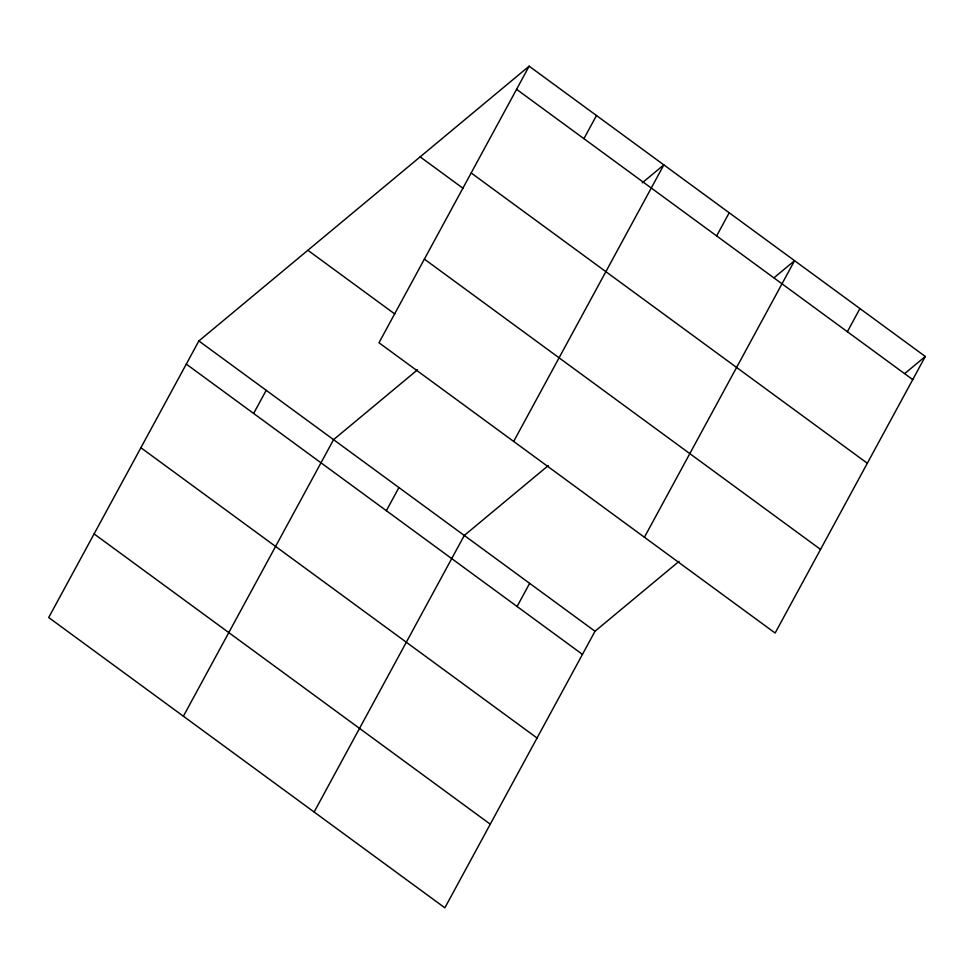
<?xml version="1.0" encoding="UTF-8"?>
<svg xmlns="http://www.w3.org/2000/svg" width="974" height="974" viewBox="0 0 974 974"><rect width="100%" height="100%" fill="white"/><g stroke="black" fill="none" stroke-linecap="round" stroke-linejoin="round"><path stroke-width="1.46" d="M529.138 66.183L378.983 342.751L775.134 633.039L925.3 356.472L529.138 66.183L198.866 340.961L48.7 617.528L444.862 907.817L595.017 631.249L679.036 561.353M253.642 413.451L266.206 390.306M183.392 716.219L333.558 439.664L417.566 369.767M583.925 138.673L596.49 115.529M386.349 510.705L398.926 487.56M513.675 441.441L663.842 164.886L642.268 182.832M314.127 812.024L464.281 535.457L548.301 465.56M716.633 235.927L729.197 212.782M517.084 606.498L529.649 583.353M644.411 537.246L794.565 260.679L774.135 277.687M847.368 331.72L859.932 308.575M904.858 373.48L925.3 356.472M516.573 89.328L912.735 379.617M471.173 172.958L867.323 463.247M420.147 156.863L463.003 188.262M424.384 259.121L820.546 549.409M307.857 250.281L394.799 313.993M198.866 340.961L595.017 631.249M186.29 364.106L582.452 654.394M140.889 447.736L537.051 738.024M94.101 533.898L490.263 824.187"/></g></svg>
